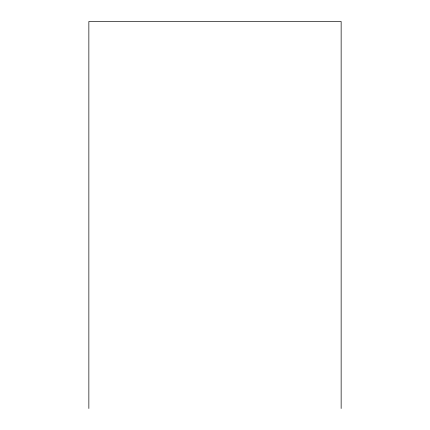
<?xml version="1.0" encoding="UTF-8"?>
<svg xmlns="http://www.w3.org/2000/svg" width="430" height="430" viewBox="0 0 430 430"><rect width="100%" height="100%" fill="white"/><g stroke="black" fill="none" stroke-linecap="round" stroke-linejoin="round"><path stroke-width="0.64" d="M341.146 408.5L341.146 21.5L88.854 21.5L88.854 408.5"/></g></svg>
